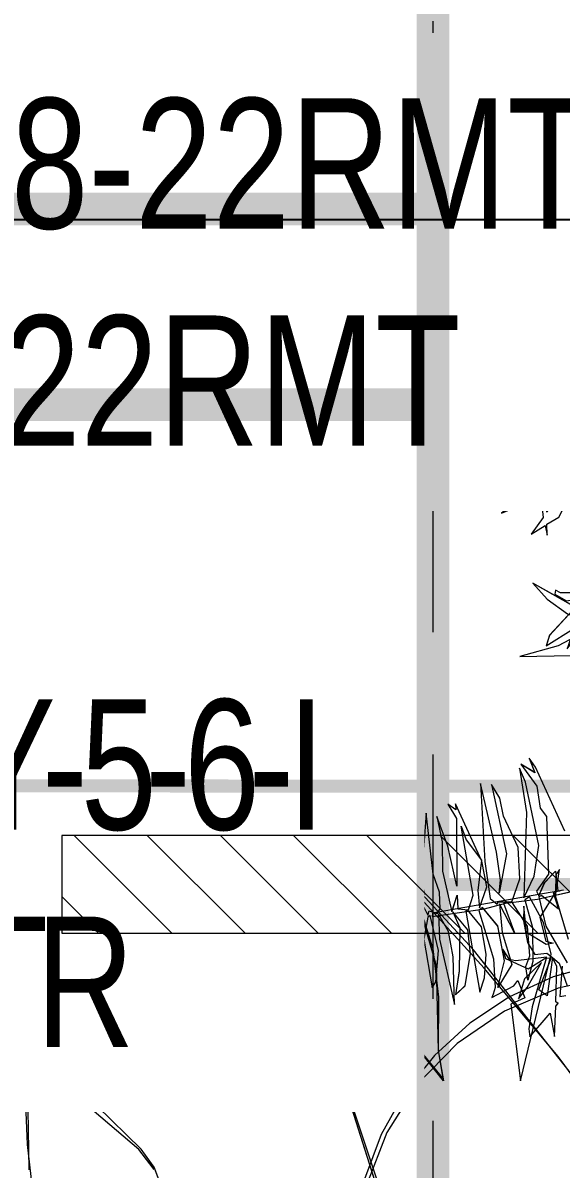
# Model space of a CAD drawing. Header units: millimetres. Extents: x -81374 to 485233, y -39075 to 157313.
# Drawn here: x 41677 to 42502, y 490 to 2249 of the extents above; entities that cross this region are included whole.
import ezdxf
from ezdxf.enums import TextEntityAlignment as Align

# ---------------------------------------------------------------- set-up
doc = ezdxf.new("R2010")
doc.units = ezdxf.units.MM
doc.linetypes.add('CENTER', pattern=[2, 1.25, -0.25, 0.25, -0.25])
doc.linetypes.add('HIDDEN', pattern=[0.375, 0.25, -0.125])
for name, color, linetype, lineweight in [('CB-AC CABLE TRAY', 213, 'Continuous', 15), ('G-IMPT', 8, 'Continuous', 5), ('P-PIPE-IDEN', 7, 'Continuous', 9)]:
    doc.layers.add(name, color=color, linetype=linetype, lineweight=lineweight)
for name, color, linetype in [('CEN', 252, 'CENTER'), ('CET color Black or White', 7, 'Continuous'), ('M-HVAC VRV PIPE', 152, 'Continuous'), ('M-HVAC-TEXT', 7, 'Continuous'), ('PCE-HVACTEXT', 7, 'Continuous')]:
    doc.layers.add(name, color=color, linetype=linetype)
doc.styles.add('Arial_2', font='arial.ttf', dxfattribs={"height": 75})
doc.styles.add('romans', font='stylu.ttf', dxfattribs={"height": 125})
doc.styles.add('rs', font='romans.shx', dxfattribs={"width": 0.75})
doc.styles.get("Standard").update_dxf_attribs({"font": 'arial.ttf'})
doc.dimstyles.new('GLAZ ALU', dxfattribs={"dimscale": 100, "dimtxt": 2, "dimasz": 1.4, "dimexe": 0.8, "dimexo": 0.8, "dimgap": 0.75, "dimtad": 1, "dimdec": 0, "dimzin": 0, "dimdsep": 46, "dimtxsty": 'rs', "dimcen": 0.09, "dimclrd": 8, "dimclre": 8, "dimclrt": 2, "dimadec": 0, "dimazin": 0, "dimtfac": 1, "dimtdec": 0, "dimtmove": 0, "dimatfit": 3, "dimfxl": 1, "dimtolj": 1, "dimtzin": 0, "dimarcsym": 0})

# ---------------------------------------------------------------- blocks, each defined once
blk = doc.blocks.new('ng')
at = {"layer": 'CEN', "color": 9, "linetype": 'HIDDEN', "lineweight": 0, "ltscale": 1500, "true_color": 0xc7c8ca}
for p, q in [((44104.9, 40380), (44104.9, 34965.8)), ((49492.9, 37780.8), (44104.9, 37780.8)), ((49492.9, 37480.8), (44104.9, 37480.8))]:
    blk.add_line(p, q, dxfattribs=at)
blk = doc.blocks.new('floor plan 1')
at = {"layer": 'G-IMPT', "color": 8, "ltscale": 500}
for p, q in [((15990.8, -39669.1), (15915.4, -39443.2)), ((16009.9, -39724.4), (15942.1, -39509.9)), ((16272.4, -39516.2), (16292.4, -39568.9)), ((16487, -39603.5), (16478.1, -39527.7)), ((15935.7, -39621.9), (15966.7, -39540.8)), ((15944.3, -39618.9), (15970, -39550.1)), ((16292.1, -39565.3), (16315.7, -39595.7)), ((16292.4, -39568.9), (16312, -39596.2)), ((16487.3, -39748.6), (16484.6, -39564.5)), ((16312, -39596.2), (16380.1, -39662.8)), ((16315.7, -39595.7), (16384.2, -39654.3)), ((16491.9, -39726.7), (16487, -39603.5)), ((15888.8, -39695.4), (15935.7, -39621.9)), ((15908.2, -39682.7), (15944.3, -39618.9)), ((15609.7, -39652.4), (15672.6, -39738.4)), ((16380.1, -39662.8), (16421.8, -39720.3)), ((16384.2, -39654.3), (16423.3, -39722.1)), ((16024.8, -39793.7), (15990.8, -39669.1)), ((15629.4, -39682.1), (15802.8, -39902.1)), ((15827.8, -39758.3), (15888.8, -39695.4)), ((15862.5, -39740.2), (15908.2, -39682.7)), ((15730.8, -39701.1), (15683.4, -39895.3)), ((15745.2, -39818.9), (15730.8, -39701.1)), ((15730.8, -39701.1), (15730.8, -39701.1)), ((15856.8, -39747.8), (15848.9, -39701.3)), ((15848.9, -39701.3), (15957.4, -39838.6)), ((15856.8, -39747.8), (15849.9, -39705.4)), ((15849.9, -39705.4), (15986.1, -39872.6)), ((16028.6, -39810.6), (16009.9, -39724.4)), ((16421.8, -39720.3), (16487.6, -39749.3)), ((16423.3, -39722.1), (16487.3, -39748.6)), ((16487.6, -39749.3), (16491.9, -39726.7)), ((15672.6, -39738.4), (15786.4, -39873.9)), ((15808.4, -39789.7), (15862.5, -39740.2)), ((15856.5, -39829.4), (15856.8, -39747.8)), ((15859.7, -39878.3), (15856.8, -39747.8)), ((15716.3, -39768.7), (15685.3, -39805.2)), ((15717.8, -39780.8), (15716.3, -39768.7)), ((15754.9, -39808.3), (15827.8, -39758.3)), ((15678.3, -39769.3), (15676.5, -39815.5)), ((15685.3, -39805.2), (15678.3, -39769.3)), ((15712.5, -39814.7), (15717.8, -39780.8)), ((15747.2, -39830.2), (15808.4, -39789.7)), ((16037.5, -39903.6), (16024.8, -39793.7)), ((15676.5, -39815.5), (15672.6, -39820)), ((15672.6, -39820), (15676.3, -39822.6)), ((15673, -39843.4), (15754.9, -39808.3)), ((15691.2, -39888.7), (15712.5, -39814.7)), ((15723.7, -39828.7), (15745.2, -39818.9)), ((15831.8, -39818.2), (15833.8, -39891.6)), ((15854.7, -39918.6), (15831.8, -39818.2)), ((15831.8, -39818.2), (15831.8, -39818.2)), ((16036.5, -39881.5), (16028.6, -39810.6)), ((15670.1, -39830.4), (15661.3, -39832.2)), ((15666.7, -39877.2), (15670.1, -39830.4)), ((15676.3, -39822.6), (15674.8, -39876.7)), ((15680.4, -39860.7), (15747.2, -39830.2)), ((15681.7, -39890.2), (15689.5, -39831.7)), ((15689.5, -39831.7), (15702.4, -39840.6)), ((15733.7, -39827.1), (15720.4, -39844.6)), ((15734.9, -39855.2), (15723.7, -39828.7)), ((15724.6, -39857.6), (15733.7, -39827.1)), ((15774.6, -39828.8), (15741, -39846.8)), ((15769.6, -39844.4), (15772.4, -39834)), ((15772.4, -39834), (15774.6, -39828.8)), ((15793.1, -39837.2), (15785.8, -39859.2)), ((15814.3, -39961.4), (15793.1, -39837.2)), ((15830, -39833.3), (15815.3, -39847.2)), ((15824.7, -39869.7), (15830, -39833.3)), ((15865.2, -39903.8), (15856.5, -39829.4)), ((15957.4, -39838.6), (16037.5, -39903.6)), ((15585.3, -39862.3), (15673, -39843.4)), ((15671.1, -39881.6), (15659.1, -39847.2)), ((15702.4, -39840.6), (15683.7, -39889.5)), ((15720.4, -39844.6), (15698.3, -39882.8)), ((15711.6, -39884.2), (15719.2, -39855.4)), ((15719.2, -39855.4), (15722.6, -39876.6)), ((15741, -39846.8), (15734.9, -39855.2)), ((15743.7, -39879.8), (15765.3, -39844.4)), ((15765.3, -39844.4), (15755.1, -39885.5)), ((15771.9, -39888.2), (15769.6, -39844.4)), ((15815.3, -39847.2), (15807, -39895.9)), ((15815.3, -39847.2), (15815.3, -39847.2)), ((15860.3, -39853.3), (15856.5, -39901.4)), ((15866, -39844.1), (15860.3, -39853.3)), ((15860.3, -39853.3), (15860.3, -39853.3)), ((15878.8, -39918.7), (15866, -39844.1)), ((15900.1, -39950.2), (15977.3, -39853.8)), ((15931.5, -39842.6), (15911.6, -39862.8)), ((15923.6, -39866.4), (15931.5, -39842.6)), ((15977.3, -39853.8), (15966.2, -39862.3)), ((15609.7, -39880.3), (15680.4, -39860.7)), ((15718.9, -39872.9), (15690.1, -39890.9)), ((15698.3, -39882.8), (15724.6, -39857.6)), ((15753.5, -39889), (15718.9, -39872.9)), ((15785.8, -39859.2), (15783.1, -39895.4)), ((15785.8, -39859.2), (15785.8, -39859.2)), ((15786.4, -39873.9), (15893.5, -39992)), ((15823.6, -39935.9), (15824.7, -39869.7)), ((15911.6, -39862.8), (15887.2, -39908.9)), ((15907.7, -39893.5), (15923.6, -39866.4)), ((15966.2, -39862.3), (15916, -39880.6)), ((15986.1, -39872.6), (16011.2, -39896.3)), ((15691.7, -39938.6), (15659.2, -39882.3)), ((15681.7, -39890.2), (15671.1, -39881.6)), ((15674.8, -39876.7), (15681.7, -39890.2)), ((15690.4, -39897.2), (15681.7, -39890.2)), ((15683.7, -39889.5), (15691.2, -39888.7)), ((15690.1, -39890.9), (15738, -39885.4)), ((15690.1, -39890.9), (15690.1, -39890.9)), ((15698.3, -39882.8), (15698.3, -39882.8)), ((15712, -39936.5), (15711.6, -39884.2)), ((15722.6, -39876.6), (15716.1, -39893.1)), ((15738, -39885.4), (15747.3, -39887.6)), ((15758.5, -39928.8), (15743.7, -39879.8)), ((15747.3, -39887.6), (15757.5, -39903.3)), ((15757.5, -39903.3), (15753.5, -39889)), ((15755.1, -39885.5), (15765.2, -39938.7)), ((15794.6, -39962.8), (15771.9, -39888.2)), ((15833.8, -39891.6), (15841.1, -39930.2)), ((15891.1, -39985.8), (15859.7, -39878.3)), ((15916, -39880.6), (15917.3, -39909.5)), ((16041, -39888.4), (16036.5, -39881.5)), ((16038.3, -39907.4), (16041, -39888.4)), ((15683.4, -39895.3), (15695.1, -39944.3)), ((15708.4, -39895.2), (15690.4, -39897.2)), ((15719.6, -39913.6), (15708.4, -39895.2)), ((15716.1, -39893.1), (15720.1, -39938.4)), ((15783.1, -39895.4), (15790.2, -39937.4)), ((15802.8, -39902.1), (15901.1, -40009.1)), ((15807, -39895.9), (15811.3, -39932.9)), ((15856.5, -39901.4), (15869, -39954.8)), ((15891.8, -39989.4), (15865.2, -39903.8)), ((15887.2, -39908.9), (15887.9, -39951.2)), ((15887.2, -39908.9), (15887.2, -39908.9)), ((15891.5, -39951.2), (15907.7, -39893.5)), ((15917.3, -39909.5), (15895.3, -39951.6)), ((16011.2, -39896.3), (16034, -39909.1)), ((16034, -39909.1), (16038.3, -39907.4)), ((15656.9, -39918.1), (15676.9, -39985.1)), ((15680.4, -39912.6), (15691.1, -39910.2)), ((15691.5, -39915.5), (15680.4, -39912.6)), ((15691.1, -39910.2), (15721.2, -39928.9)), ((15700.9, -39951.9), (15691.5, -39915.5)), ((15726.1, -39946.7), (15719.6, -39913.6)), ((15856.3, -39957.3), (15854.7, -39918.6)), ((15872.5, -39952.5), (15878.8, -39918.7)), ((15702.6, -39983.5), (15691.7, -39938.6)), ((15695.1, -39944.3), (15717, -39983.4)), ((15724.1, -39978.8), (15712, -39936.5)), ((15720.1, -39938.4), (15743.7, -39975.9)), ((15721.2, -39928.9), (15725.3, -39969.1)), ((15756.4, -39973.7), (15739.6, -39928.3)), ((15739.6, -39928.3), (15762.6, -39972.7)), ((15762.6, -39972.7), (15758.5, -39928.8)), ((15765.2, -39938.7), (15788.6, -39967.3)), ((15790.2, -39937.4), (15811.6, -39963.4)), ((15811.3, -39932.9), (15834.1, -39960.3)), ((15834.1, -39960.3), (15823.6, -39935.9)), ((15841.1, -39930.2), (15856.3, -39957.3)), ((15914.2, -39939.7), (15910, -39950.8)), ((15946, -39932.7), (15914.2, -39939.7)), ((15921.4, -39951.5), (15963.5, -39941.8)), ((15961.9, -39933.4), (15946, -39932.7)), ((15980.8, -39942.1), (15961.9, -39933.4)), ((15963.5, -39941.8), (15980.8, -39942.1)), ((15664.6, -39993.6), (15865.6, -39958.7)), ((15677.1, -39990.7), (15700.9, -39951.9)), ((15725.3, -39969.1), (15726.1, -39946.7)), ((15865.9, -39953.5), (15785.7, -39965.1)), ((15811.6, -39963.4), (15814.3, -39961.4)), ((15836.1, -39960.4), (15827.7, -39985.8)), ((15850.1, -40022.7), (15836.1, -39960.4)), ((15858.4, -39957.8), (15853.7, -39965.1)), ((15870.6, -39961.9), (15858.4, -39957.8)), ((15865.6, -39958.7), (15865.9, -39953.5)), ((15869, -39954.8), (15872.5, -39952.5)), ((15872.6, -39955.6), (15870.6, -39961.9)), ((15897, -40004.7), (15872.6, -39955.6)), ((15887.9, -39951.2), (15891.5, -39951.2)), ((15891.4, -39953.3), (15888.5, -39958.5)), ((15888.5, -39958.5), (15926.3, -40019)), ((15888.5, -39958.5), (15888.5, -39958.5)), ((15897.6, -39954.1), (15891.4, -39953.3)), ((15895.3, -39951.6), (15898.7, -39951.3)), ((15898.7, -39951.3), (15897.6, -39954.1)), ((15910, -39950.8), (15900.1, -39950.2)), ((15930.6, -39995.5), (15912.1, -39961.3)), ((15912.1, -39961.3), (15952.9, -39982.9)), ((15929.1, -39952), (15921.4, -39951.5)), ((15960.9, -39976), (15929.1, -39952)), ((15704.5, -39979.8), (15451.9, -40036.9)), ((15680.5, -39990.2), (15672.2, -39964.4)), ((15672.2, -39964.4), (15698.6, -39985.6)), ((15753.8, -39973.7), (15704.5, -39979.8)), ((15717, -39983.4), (15724.1, -39978.8)), ((15743.7, -39975.9), (15731.5, -40011.4)), ((15744.9, -39975.9), (15756.4, -39973.7)), ((15765, -39976), (15744.9, -39975.9)), ((15785.7, -39965.1), (15753.8, -39973.7)), ((15766.2, -39972.5), (15765, -39976)), ((15776.9, -39980.9), (15766.2, -39972.5)), ((15793.7, -39966.8), (15782.1, -39998.8)), ((15788.6, -39967.3), (15794.6, -39962.8)), ((15796, -39993.3), (15793.7, -39966.8)), ((15810.1, -39963.5), (15803.2, -39986.1)), ((15826.6, -39964.9), (15810.1, -39963.5)), ((15827.7, -39985.8), (15826.6, -39964.9)), ((15853.7, -39965.1), (15854.9, -39990.6)), ((15853.7, -39965.1), (15853.7, -39965.1)), ((15985, -40013), (15960.9, -39976)), ((15670, -39992.7), (15680.5, -39990.2)), ((15673.3, -39992.7), (15670, -39992.7)), ((15676.9, -39985.1), (15670.6, -40025.3)), ((15676.7, -40022.8), (15673.3, -39992.7)), ((15676.3, -40017.3), (15677.1, -39990.7)), ((15687.6, -40018.3), (15706.2, -39992.1)), ((15702.6, -39985.3), (15693.6, -40005.3)), ((15698.6, -39985.6), (15702.6, -39983.5)), ((15706.2, -39992.1), (15702.6, -39985.3)), ((15725.3, -39981.8), (15709.5, -40015)), ((15721.2, -40112.8), (15725.3, -39981.8)), ((15751.8, -40049.7), (15763.3, -39989.4)), ((15763.3, -39989.4), (15761.5, -40009)), ((15785.2, -40037.9), (15776.9, -39980.9)), ((15790.6, -40039.8), (15796, -39993.3)), ((15803.2, -39986.1), (15821.7, -40091.8)), ((15854.9, -39990.6), (15864.5, -40018.3)), ((15882.6, -40013.7), (15878, -39987.1)), ((15878, -39987.1), (15888.4, -40022.3)), ((15902.4, -40002.7), (15891.1, -39985.8)), ((15905.2, -40006.2), (15891.8, -39989.4)), ((15893.5, -39992), (15900.9, -40005)), ((15936.2, -40018.1), (15930.6, -39995.5)), ((15952.9, -39982.9), (15974.5, -40007.1)), ((15693.6, -40005.3), (15676.7, -40022.8)), ((15709.5, -40015), (15702.3, -40062.1)), ((15709.5, -40015), (15709.5, -40015)), ((15731.5, -40011.4), (15734.3, -40059.3)), ((15761.5, -40009), (15767.3, -40052.3)), ((15782.1, -39998.8), (15789.7, -40038.5)), ((15782.1, -39998.8), (15782.1, -39998.8)), ((15828.8, -40103.6), (15828.4, -39999.7)), ((15828.4, -39999.7), (15841.8, -40061.2)), ((15875.3, -40112), (15882.6, -40013.7)), ((15888.7, -40062.1), (15897, -40004.7)), ((15900.9, -40005), (15902.4, -40002.7)), ((15901.1, -40009.1), (15905.2, -40006.2)), ((15974.5, -40007.1), (15989.6, -40038.3)), ((15989.6, -40038.3), (15985, -40013)), ((15670.6, -40025.3), (15676.3, -40017.3)), ((15690.5, -40106.7), (15687.6, -40018.3)), ((15850.8, -40068.1), (15850.1, -40022.7)), ((15864.5, -40018.3), (15875.3, -40112)), ((15888.4, -40022.3), (15885.9, -40068.7)), ((15926.3, -40019), (15940.6, -40081.5)), ((15940.6, -40081.5), (15936.2, -40018.1)), ((15775, -40156), (15751.8, -40049.7)), ((15791.9, -40157.4), (15785.2, -40037.9)), ((15789.7, -40038.5), (15830.5, -40126.5)), ((15814.1, -40071.2), (15790.6, -40039.8)), ((15702.3, -40062.1), (15722.9, -40159.5)), ((15734.3, -40059.3), (15756.5, -40107.2)), ((15767.3, -40052.3), (15791.9, -40157.4)), ((15841.8, -40061.2), (15858.8, -40106.9)), ((15885.9, -40068.7), (15888.7, -40062.1)), ((15662.6, -40084.1), (15707.6, -40182.4)), ((15821.7, -40091.8), (15814.1, -40071.2)), ((15858.8, -40106.9), (15850.8, -40068.1)), ((15700.5, -40119.4), (15690.5, -40106.7)), ((15705.3, -40153.5), (15700.5, -40119.4)), ((15732, -40181.1), (15721.2, -40112.8)), ((15756.5, -40107.2), (15762.1, -40134.8)), ((15841.9, -40125.5), (15828.8, -40103.6)), ((15830.5, -40126.5), (15829.8, -40116.8)), ((15829.8, -40116.8), (15841.9, -40125.5)), ((15762.1, -40134.8), (15775, -40156)), ((15730, -40187.3), (15705.3, -40153.5)), ((15722.9, -40159.5), (15732, -40181.1)), ((15707.6, -40182.4), (15717.5, -40196.1)), ((15717.5, -40196.1), (15708.4, -40174)), ((15708.4, -40174), (15730, -40187.3)), ((15731.6, -40352.2), (15652.8, -40353.8)), ((15672.8, -40368.5), (15731.6, -40352.2)), ((15637.2, -40387.7), (15672.8, -40368.5)), ((15691.3, -40368.7), (15648.8, -40395.2)), ((15685.9, -40384.8), (15691.3, -40368.7)), ((15650.6, -40423), (15685.9, -40384.8)), ((15616, -40410.9), (15711.9, -40464.7)), ((15689.9, -40440.3), (15658.5, -40417.6)), ((15638.3, -40449.9), (15669.4, -40449.8)), ((15677.8, -40448), (15660, -40437.8)), ((15669.4, -40449.8), (15676.8, -40454.2)), ((15676.8, -40454.2), (15677.8, -40448)), ((15711.9, -40464.7), (15689.9, -40440.3)), ((15693, -40553.3), (15689.6, -40538.3)), ((15689.6, -40538.3), (15690, -40555.2)), ((15714.4, -40540.1), (15693, -40553.3)), ((15695.9, -40565.6), (15714.4, -40540.1)), ((15690, -40555.2), (15672, -40566.3)), ((15672, -40566.3), (15638, -40630.5)), ((15656.9, -40631.6), (15690.4, -40573.9)), ((15690.4, -40573.9), (15691, -40627.5)), ((15701.4, -40614.9), (15695.9, -40565.6)), ((15759.7, -40572.4), (15730.3, -40584.5)), ((15736.8, -40589.5), (15759.7, -40572.4)), ((15730.3, -40584.5), (15701.4, -40614.9)), ((15706.3, -40654.4), (15736.8, -40589.5)), ((15750.1, -40590), (15722.8, -40632.9)), ((15740.6, -40635.4), (15750.1, -40590)), ((15691, -40627.5), (15671.3, -40657.5)), ((15770.5, -40618.7), (15740.6, -40635.4)), ((15760.9, -40757.4), (15770.5, -40618.7)), ((15720.7, -40646.4), (15706.3, -40654.4)), ((15722.8, -40632.9), (15720.7, -40646.4)), ((15801.7, -40645), (15772.9, -40706.8)), ((15793.8, -40685.1), (15801.7, -40645)), ((15671.3, -40657.5), (15650.2, -40710.3)), ((15717.8, -40665.3), (15700, -40778.7)), ((15707.3, -40697.7), (15704.4, -40656.9)), ((15704.4, -40656.9), (15717.8, -40665.3)), ((15810.6, -40651.4), (15810.2, -40695.6)), ((15815.3, -40692.2), (15810.6, -40651.4)), ((15737.2, -40677.4), (15729.1, -40788.6)), ((15752.6, -40687.1), (15737.2, -40677.4)), ((15737.2, -40677.4), (15737.2, -40677.4)), ((15666.8, -40751.8), (15690.1, -40694.8)), ((15690.1, -40694.8), (15693, -40723)), ((15694.9, -40769.5), (15707.3, -40697.7)), ((15728.9, -40794.8), (15752.6, -40687.1)), ((15788.3, -40752.1), (15793.8, -40685.1)), ((15810.2, -40695.6), (15789.9, -40838.1)), ((15808.8, -40740.8), (15815.3, -40692.2)), ((15836.6, -40689.8), (15814.3, -40730.3)), ((15837.5, -40748.4), (15836.6, -40689.8)), ((15772.9, -40706.8), (15755.2, -40794.1)), ((15693, -40723), (15682.8, -40771)), ((15814.3, -40730.3), (15818.1, -40784.9)), ((15814.3, -40730.3), (15814.3, -40730.3)), ((15873.9, -40808.4), (15906.6, -40729.2)), ((15906.6, -40729.2), (15884.7, -40770.6)), ((15713.6, -40790.6), (15647, -40736.6)), ((15779.4, -40802.4), (15788.3, -40752.1)), ((15806.1, -40814.3), (15808.8, -40740.8)), ((15830.4, -40823.5), (15837.5, -40748.4)), ((15950.7, -40753.5), (15930.6, -40786.6)), ((15940.3, -40780), (15950.7, -40753.5)), ((15682.8, -40771), (15654.5, -40834.4)), ((15662.1, -40757.5), (15752.1, -40822.6)), ((15687.4, -40771.9), (15694.9, -40769.5)), ((15754.9, -40791.6), (15760.9, -40757.4)), ((15884.7, -40770.6), (15855.5, -40808.3)), ((15693.1, -40821.7), (15687.4, -40771.9)), ((15700, -40778.7), (15708.4, -40803.3)), ((15729.1, -40788.6), (15721.3, -40798.6)), ((15818.1, -40784.9), (15803.8, -40826.2)), ((15930.6, -40786.6), (15865, -40831.1)), ((15921.8, -40803.8), (15940.3, -40780)), ((15708.4, -40803.3), (15697.9, -40815.2)), ((15755.5, -40818.8), (15713.6, -40790.6)), ((15721.3, -40798.6), (15732.5, -40804.6)), ((15732.5, -40804.6), (15728.9, -40794.8)), ((15742.8, -40815.5), (15754.9, -40791.6)), ((15755.2, -40794.1), (15762.3, -40828.9)), ((15765.6, -40825.4), (15779.4, -40802.4)), ((15873.8, -40838.8), (15921.8, -40803.8)), ((15678.8, -40859.5), (15693.1, -40821.7)), ((15697.9, -40815.2), (15683.3, -40855.7)), ((15735.1, -40885.9), (15742.8, -40815.5)), ((15752.1, -40822.6), (15798.2, -40845.8)), ((15802.5, -40842.1), (15755.5, -40818.8)), ((15789.3, -40838.1), (15806.1, -40814.3)), ((15803.8, -40826.2), (15830.4, -40823.5)), ((15855.5, -40808.3), (15831.9, -40828.8)), ((15851.6, -40836.5), (15873.9, -40808.4)), ((15704.8, -40870.3), (15721.5, -40834.1)), ((15721.5, -40834.1), (15713.9, -40876.1)), ((15762.3, -40828.9), (15745.6, -40853.3)), ((15756, -40902.9), (15765.6, -40825.4)), ((15789.9, -40838.1), (15769.9, -40908.6)), ((15799.7, -40869.8), (15789.3, -40838.1)), ((15803.8, -40826.2), (15803.8, -40826.2)), ((15831.9, -40828.8), (15825, -40848.4)), ((15865, -40831.1), (15839, -40855.6)), ((15839.5, -40844.3), (15851.6, -40836.5)), ((15840.8, -40855), (15873.8, -40838.8)), ((15877.8, -40864.1), (15919, -40841.3)), ((15919, -40841.3), (15892.3, -40844.3)), ((15683.3, -40855.7), (15684.3, -40867.3)), ((15745.6, -40853.3), (15735.1, -40885.9)), ((15798.2, -40845.8), (15837.3, -40858.1)), ((15806.8, -40845.9), (15799.7, -40869.8)), ((15842, -40855.5), (15802.5, -40842.1)), ((15819.5, -40879.5), (15806.8, -40845.9)), ((15829.9, -40850.6), (15824.8, -40853.9)), ((15824.8, -40853.9), (15833.6, -40922)), ((15825, -40848.4), (15829.9, -40850.6)), ((15825, -40848.4), (15825, -40848.4)), ((15837.3, -40858.1), (15842, -40855.5)), ((15839, -40855.6), (15839.5, -40844.3)), ((15850.3, -40858.9), (15840.8, -40855)), ((15870.7, -40855.2), (15850.3, -40858.9)), ((15892.3, -40844.3), (15870.7, -40855.2)), ((15660, -40867.8), (15678.8, -40859.5)), ((15684.3, -40867.3), (15670.5, -40891.6)), ((15677.9, -40891.4), (15704.8, -40870.3)), ((15713.9, -40876.1), (15678, -40916.9)), ((15836.8, -40912.5), (15838.7, -40864.2)), ((15838.7, -40864.2), (15850.9, -40881.7)), ((15860.4, -40863.1), (15854.2, -40860.5)), ((15854.2, -40860.5), (15877.8, -40864.1)), ((15871.9, -40892.1), (15860.4, -40863.1)), ((15670.5, -40891.6), (15677.9, -40891.4)), ((15810.1, -40912.9), (15819.5, -40879.5)), ((15850.9, -40881.7), (15878.1, -40907.6)), ((15888.7, -40919.7), (15871.9, -40892.1)), ((15699.3, -40913.7), (15710, -40906.9)), ((15710, -40906.9), (15728.8, -40911.1)), ((15728.8, -40911.1), (15756, -40902.9)), ((15769.9, -40908.6), (15759.1, -40915.5)), ((15878.1, -40907.6), (15877.5, -40914.7)), ((15678, -40916.9), (15699.3, -40913.7)), ((15724.9, -40929.5), (15703, -40968.2)), ((15746.2, -40923.8), (15724.9, -40929.5)), ((15759.1, -40915.5), (15746.2, -40923.8)), ((15753.9, -40941.1), (15779.4, -40917.4)), ((15759.1, -40915.5), (15759.1, -40915.5)), ((15779.4, -40917.4), (15810.1, -40912.9)), ((15833.6, -40922), (15811, -40953)), ((15829.7, -40952.5), (15836.8, -40912.5)), ((15877.5, -40914.7), (15885.1, -40928.6)), ((15885.1, -40928.6), (15888.7, -40919.7)), ((15703, -40968.2), (15753.9, -40941.1)), ((15811, -40953), (15829.7, -40952.5)), ((15703, -40968.2), (15703, -40968.2))]:
    blk.add_line(p, q, dxfattribs=at)
at = {"layer": 'CEN', "linetype": 'Continuous'}
blk.add_blockref('ng', (-28240.4, -78519.6), dxfattribs=at)
at = {"layer": 'G-IMPT', "color": 8, "ltscale": 500}
for rotation, p in [(359.9992, (39680.6, -4989.6, 0)), (359.9992, (35886.7, -10139.3, 0)), (270.0008, (28873.3, -20643.5, 0)), (359.9992, (11975.3, -26935.4, 0)), (359.9992, (15267.6, -26935.4, 0)), (359.9992, (26686.3, -26987.7, 0)), (270.0008, (15861.1, -28615, 0)), (89.9992, (23697.8, -33300.6, 0)), (89.9992, (23597.9, -35337.7, 0)), (89.9992, (23597.9, -37388.3, 0)), (359.9992, (13750.4, -37781.5, 0)), (89.9992, (23697.8, -40746.8, 0)), (89.9992, (23597.8, -44302.5, 0)), (89.9992, (23597.8, -46399.1, 0)), (89.9992, (23697.8, -48339.8, 0)), (89.9992, (23697.8, -54280, 0)), (359.9992, (27418.1, -55702.4, 0)), (89.9992, (9671.9, -65856.5, 0)), (359.9992, (4684.1, -67403.4, 0)), (359.9992, (8737.2, -67403.4, 0))]:
    blk.add_attdef('PARTITIONTYPE', text='', height=200, rotation=rotation, dxfattribs=at).set_placement(p, align=Align.MIDDLE_CENTER)
blk = doc.blocks.new('*U119')
at = {"layer": 'CB-AC CABLE TRAY', "true_color": 0xa953a0}
h = blk.add_hatch(dxfattribs=at)
h.set_pattern_fill('ANSI31', color=215, scale=25)
h.set_pattern_definition([(45, (-903923.84, 1102908.81), (-56.1266008, 56.1266008), [])])
h.paths.add_polyline_path([(-88704.9, -150.4), (-88704.9, 149.6), (-87859.5, 149.6), (-87859.5, -150.4)])
at = {"layer": 'CB-AC CABLE TRAY', "color": 215, "true_color": 0xa953a0}
blk.add_lwpolyline([(-88704.9, -150.4), (-88704.9, 149.6), (-87859.5, 149.6), (-87859.5, -150.4)], close=True, dxfattribs=at)
blk = doc.blocks.new('*U163')
at = {"layer": 'CB-AC CABLE TRAY', "true_color": 0xa953a0}
h = blk.add_hatch(dxfattribs=at)
h.set_pattern_fill('ANSI31', color=215, scale=25)
h.set_pattern_definition([(45, (-901196.195, 1102758.81), (-56.1266008, 56.1266008), [])])
h.paths.add_polyline_path([(-88704.9, -150.4), (-88704.9, -0.4), (-85131.9, -0.4), (-85131.9, -150.4)])
at = {"layer": 'CB-AC CABLE TRAY', "color": 215, "true_color": 0xa953a0}
blk.add_lwpolyline([(-88704.9, -150.4), (-88704.9, -0.4), (-85131.9, -0.4), (-85131.9, -150.4)], close=True, dxfattribs=at)

msp = doc.modelspace()

# ---------------------------------------------------------------- linework, layer by layer
at = {"layer": 'CET color Black or White', "color": 8, "linetype": 'Continuous', "lineweight": 18}
for points in [[(42467.8, 1892.9), (42416.9, 1865.8), (42391.4, 1842.1), (42360.7, 1837.5), (42351.3, 1804.1), (42364, 1770.6), (42371.1, 1794.4), (42381.5, 1762.7), (42364.7, 1738.9), (42362, 1665.4), (42355.5, 1616.8), (42360.2, 1576), (42360.6, 1620.2), (42380.9, 1762.7), (42400.9, 1833.2), (42411.7, 1840.2), (42411.7, 1840.2), (42424.6, 1848.5), (42445.9, 1854.2), (42467.8, 1892.9)], [(42345.8, 1773), (42340.9, 1775.2), (42346, 1778.5), (42337.2, 1846.6), (42359.8, 1877.6), (42341.1, 1877.2), (42334.1, 1837.1), (42332.1, 1788.8), (42319.9, 1806.3), (42292.7, 1832.2), (42293.3, 1839.4), (42285.7, 1853.2), (42282.1, 1844.3), (42298.9, 1816.7), (42310.4, 1787.7), (42316.6, 1785.1), (42293, 1788.7), (42251.8, 1766), (42278.5, 1769), (42300.1, 1779.8), (42320.5, 1783.5), (42330, 1779.6), (42297, 1763.4), (42249, 1728.4), (42230.5, 1704.6), (42220.1, 1678.1), (42240.2, 1711.2), (42305.8, 1755.7), (42331.8, 1780.2), (42331.3, 1768.9), (42319.2, 1761.1), (42296.9, 1733), (42264.2, 1653.8), (42286.1, 1695.3), (42315.3, 1732.9), (42338.9, 1753.4), (42345.8, 1773)], [(42356.5, 1654.9), (42352.7, 1709.5), (42367, 1750.8), (42367, 1750.8), (42340.4, 1748.1), (42333.3, 1673.1), (42334.2, 1614.4), (42356.5, 1654.9)], [(42433.6, 1602), (42441.7, 1713.3), (42449.6, 1723.3), (42438.3, 1729.2), (42441.9, 1719.4), (42418.2, 1611.7), (42433.6, 1602)], [(42560.5, 1324.6), (42554.8, 1335.5), (42458.9, 1389.4), (42480.9, 1364.9), (42512.3, 1342.2), (42560.5, 1324.6)], [(42551.4, 1369.7), (42532.5, 1374.6), (42501.4, 1374.4), (42494, 1378.8), (42493, 1372.6), (42510.8, 1362.4), (42551.4, 1369.7)], [(42562, 1366.9), (42556.8, 1368.8), (42554.3, 1365.4), (42549, 1369.1), (42520.2, 1347.7), (42484.9, 1309.5), (42479.5, 1293.3), (42522, 1319.9), (42511.9, 1288.9), (42550.6, 1341.2), (42562, 1366.9)], [(42569.7, 1324.9), (42533.6, 1312.3), (42498, 1293.1), (42439.2, 1276.8), (42518, 1278.4), (42543.2, 1297.3), (42569.7, 1324.9)], [(42461.4, 939.6), (42468.5, 986.7), (42447.9, 1084.1), (42438.8, 1105.7), (42449.6, 1037.4), (42445.5, 906.4), (42461.4, 939.6)], [(42440, 625.7), (42487.4, 819.9), (42475.7, 868.9), (42453.8, 908), (42446.7, 903.4), (42458.8, 861.1), (42459.2, 808.9), (42451.6, 780), (42448.2, 801.2), (42454.7, 817.7), (42450.7, 863), (42427.1, 900.5), (42439.3, 936), (42436.5, 983.9), (42414.4, 1031.9), (42408.7, 1059.5), (42395.8, 1080.6), (42419, 974.3), (42407.5, 914), (42409.3, 933.7), (42403.5, 976.9), (42378.9, 1082), (42385.6, 962.6), (42393.9, 905.5), (42404.6, 897.1), (42405.8, 900.6), (42425.9, 900.5), (42414.4, 898.3), (42431.2, 853), (42408.2, 897.4), (42412.3, 853.4), (42427.1, 804.4), (42405.5, 769), (42415.7, 810.1), (42405.6, 863.4), (42382.2, 891.9), (42376.2, 887.4), (42398.9, 812.8), (42401.2, 769.1), (42398.4, 758.6), (42396.2, 753.5), (42429.8, 771.4), (42435.9, 779.8), (42447.1, 753.3), (42425.6, 743.5), (42440, 625.7)], [(42388.7, 923.5), (42381.1, 963.1), (42340.3, 1051.1), (42341, 1041.4), (42328.9, 1050.1), (42342, 1028.2), (42342.4, 924.4), (42329, 985.8), (42312, 1031.5), (42320, 992.7), (42320.7, 947.3), (42334.7, 885), (42343.1, 910.5), (42344.2, 889.5), (42360.7, 888.2), (42367.6, 910.7), (42349.1, 1016.4), (42356.7, 995.8), (42380.2, 964.5), (42374.8, 917.9), (42377.1, 891.4), (42388.7, 923.5)], [(42317.1, 889.7), (42315.9, 915.2), (42306.3, 942.9), (42295.5, 1036.6), (42288.2, 938.3), (42292.8, 911.7), (42282.4, 946.9), (42284.9, 993.3), (42282.1, 986.7), (42273.8, 929.3), (42298.2, 880.2), (42300.2, 886.5), (42312.4, 882.5), (42317.1, 889.7)], [(42282.3, 883.1), (42244.5, 943.6), (42230.2, 1006.2), (42234.7, 942.7), (42240.2, 920.1), (42258.7, 885.9), (42217.9, 907.5), (42196.3, 931.7), (42181.2, 962.9), (42185.8, 937.6), (42209.9, 900.6), (42241.8, 876.6), (42249.4, 876.1), (42207.3, 866.4), (42190, 866.7), (42208.9, 858.1), (42224.8, 857.3), (42256.6, 864.3), (42260.8, 875.5), (42270.7, 874.9), (42193.5, 778.4), (42204.6, 786.9), (42254.8, 805.2), (42253.6, 834.1), (42275.5, 876.2), (42272.1, 875.9), (42273.2, 878.7), (42279.4, 877.9), (42282.3, 883.1)], [(42339, 742.9), (42337, 816.2), (42329.7, 854.8), (42314.5, 881.9), (42316.1, 843.2), (42339, 742.9)], [(42355.5, 771.9), (42363.8, 820.6), (42359.5, 857.5), (42336.7, 884.9), (42347.2, 860.5), (42346.1, 794.4), (42340.8, 757.9), (42355.5, 771.9)], [(42385, 783.8), (42387.7, 820), (42380.6, 862), (42359.2, 888.1), (42356.5, 886.1), (42377.8, 761.8), (42385, 783.8)], [(42283.6, 833.5), (42282.9, 875.8), (42279.3, 875.9), (42263.1, 818.1), (42247.2, 791), (42239.3, 767.3), (42259.2, 787.4), (42283.6, 833.5)], [(42310.5, 777.9), (42314.3, 826), (42301.8, 879.4), (42298.3, 877.1), (42292, 843.3), (42304.8, 768.7), (42310.5, 777.9)], [(42480.7, 815.5), (42432.8, 810), (42423.5, 812.2), (42413.3, 827.9), (42417.3, 813.6), (42451.9, 797.6), (42480.7, 815.5)], [(42472.5, 807.4), (42446.2, 782.2), (42437.1, 751.7), (42450.4, 769.2), (42472.5, 807.4)]]:
    msp.add_lwpolyline(points, close=True, dxfattribs=at)
for points in [[(42510.8, 1792.4), (42492, 1784.2), (42477.7, 1746.3), (42483.4, 1696.5), (42475.9, 1694.1), (42463.5, 1622.3), (42466.4, 1581.6), (42453, 1589.9), (42470.8, 1703.4), (42462.4, 1728), (42472.9, 1739.8), (42487.5, 1780.4), (42486.5, 1791.9), (42500.3, 1816.2), (42492.9, 1816.1), (42466, 1794.9), (42449.3, 1758.7), (42456.9, 1800.7), (42492.8, 1841.5), (42471.5, 1838.3), (42460.8, 1831.5), (42442, 1835.7), (42414.8, 1827.6), (42405.2, 1750), (42391.4, 1727), (42382.6, 1676.7), (42377.1, 1609.7), (42369.1, 1569.6), (42397.9, 1631.5), (42415.6, 1718.7), (42408.5, 1753.5), (42425.2, 1777.9), (42435.7, 1810.5), (42428, 1740.1), (42415.9, 1716.2), (42409.9, 1682), (42400.3, 1543.4), (42430.2, 1560), (42420.7, 1514.7), (42448, 1557.5), (42450.1, 1571.1), (42464.5, 1579.1), (42434, 1514.1), (42411.1, 1497), (42440.5, 1509.1), (42469.4, 1539.6), (42474.9, 1490.3), (42456.4, 1464.7), (42477.8, 1477.9), (42481.2, 1463), (42480.8, 1479.8), (42498.8, 1490.9), (42532.8, 1555.1)], [(42508.7, 1682.1), (42418.7, 1747.3), (42372.6, 1770.4), (42333.5, 1782.8), (42328.8, 1780.1), (42368.3, 1766.7), (42415.3, 1743.4), (42457.2, 1715.2), (42523.8, 1661.2)], [(42504, 1676.4), (42480.7, 1619.4), (42477.8, 1647.6), (42488, 1695.6), (42516.3, 1759)], [(42513.9, 1556.2), (42480.4, 1498.6), (42479.8, 1552.1), (42499.5, 1582.1), (42520.6, 1634.9)], [(42508.2, 1008.7), (42463.2, 1107), (42453.3, 1120.8), (42462.4, 1098.7), (42440.8, 1111.9), (42465.5, 1078.1), (42470.3, 1044.1), (42480.3, 1031.3), (42483.2, 943), (42464.6, 916.7), (42468.2, 909.9), (42477.3, 929.9), (42494.1, 947.4), (42497.5, 917.4), (42500.8, 917.4), (42490.3, 914.8), (42498.6, 889), (42472.2, 910.3), (42468.2, 908.1), (42479.1, 863.2), (42511.6, 806.9)], [(42506.2, 918.3), (42305.2, 883.3), (42304.9, 878.1), (42385.1, 889.8), (42417, 898.3), (42466.3, 904.5), (42719, 961.6)], [(42513.9, 842.7), (42493.9, 909.7), (42500.2, 949.9), (42494.5, 941.9), (42493.7, 915.3), (42469.9, 876.5), (42479.3, 840.2), (42490.4, 837.2), (42479.7, 834.8), (42449.6, 853.5), (42445.5, 893.7), (42444.8, 871.3), (42451.2, 838.2), (42462.4, 819.8), (42480.4, 821.9), (42489.1, 814.8), (42481.3, 756.3), (42468.4, 765.2), (42487.1, 814.1), (42479.6, 813.3), (42458.3, 739.3), (42453, 705.4), (42454.5, 693.4), (42485.5, 729.8), (42492.6, 694), (42494.3, 740.1), (42498.2, 744.7), (42494.5, 747.2), (42496, 801.3), (42489.2, 814.8), (42499.7, 806.2), (42511.7, 771.8)], [(42541.4, 606.7), (42368, 826.8), (42269.7, 933.8), (42265.6, 930.8), (42279, 914.1), (42305.6, 828.5), (42314.3, 754.1), (42314, 672.4), (42320.9, 630), (42184.7, 797.2), (42159.6, 820.9), (42136.8, 833.7), (42132.5, 832.1), (42129.8, 813.1), (42134.3, 806.1), (42142.3, 735.3), (42160.9, 649), (42228.7, 434.5)], [(42561.1, 577), (42498.2, 663.1), (42384.4, 798.5), (42277.3, 916.6), (42269.9, 929.6), (42268.4, 927.3), (42279.7, 910.4), (42311.1, 802.9), (42314, 672.4), (42321.9, 626), (42213.4, 763.2), (42133.3, 828.2), (42146, 718.4), (42180, 593.7), (42255.4, 367.9)], [(43109.4, 435), (43089.8, 505.7), (43059.4, 572.5), (43018.9, 633.7), (42969.3, 687.8), (42911.9, 733.5), (42848, 769.6), (42779.3, 795.4), (42707.3, 810), (42634, 813.2), (42561.1, 804.9), (42490.4, 785.3), (42423.6, 754.9), (42362.4, 714.4), (42308.3, 664.8), (42262.6, 607.4), (42226.5, 543.5), (42200.8, 474.8)], [(42504.1, 801.9), (42500.7, 755), (42509.5, 756.8)], [(43085, 484.2), (43046.9, 563.9), (42993.5, 635.2), (42927, 695.4), (42849.8, 742.2), (42765, 773.7), (42675.7, 788.8), (42585.5, 786.9), (42497.8, 768), (42415.9, 732.9), (42343, 683), (42282, 620), (42235.1, 546.6), (42204.1, 465.4)], [(41898.4, 440.8), (41878.4, 493.5), (41858.8, 520.9), (41790.7, 587.4), (41749, 644.9), (41683.2, 673.9), (41678.9, 651.3), (41683.8, 528.1), (41692.7, 452.4)], [(41878.7, 490), (41855.1, 520.3), (41786.6, 578.9), (41747.6, 646.7), (41683.5, 673.3), (41686.2, 489.1)]]:
    msp.add_lwpolyline(points, dxfattribs=at)
at = {"layer": 'M-HVAC VRV PIPE', "color": 3, "linetype": 'Continuous', "const_width": 20}
msp.add_lwpolyline([(45966.5, 927.2), (41637.5, 927.2)], dxfattribs=at)

# ---------------------------------------------------------------- block references
at = {"linetype": 'Continuous', "rotation": 180}
msp.add_blockref('floor plan 1', (58170.8, -39075.4), dxfattribs=at)
at = {"layer": 'CB-AC CABLE TRAY', "color": 4, "linetype": 'HIDDEN', "rotation": 179.9997198436913}
msp.add_blockref('*U119', (-46968, 973), dxfattribs=at)

# ---------------------------------------------------------------- next in the draw order: texts
at = {"layer": 'M-HVAC-TEXT', "insert": (41088, 1597.5), "char_height": 200, "width": 2163.629, "attachment_point": 7, "style": 'romans', "bg_fill": 2}
msp.add_mtext('{\\W0.8;\\C171;S-1 1/8-22RMT \\P\\pxt5.333333;L-1/2-22RMT}', dxfattribs=at)
at = {"layer": 'P-PIPE-IDEN', "insert": (41340.5, 1211.2), "char_height": 200, "width": 852.439, "attachment_point": 1, "style": 'Arial_2', "bg_fill": 2}
msp.add_mtext('{\\W0.75;\\T0.75;\\C1;VRY-5-6-I\\P3.0TR}', dxfattribs=at)

# ---------------------------------------------------------------- next in the draw order: linework, layer by layer
at = {"layer": 'CEN', "color": 11, "linetype": 'HIDDEN', "lineweight": 0, "ltscale": 1500, "const_width": 50}
for points in [[(42306.2, -935.7), (42306.2, 4478.5)], [(36918.2, 1963.5), (42306.2, 1963.5)], [(36918.2, 1663.5), (42306.2, 1663.5)]]:
    msp.add_lwpolyline(points, dxfattribs=at)
at = {"layer": 'M-HVAC VRV PIPE', "color": 76, "linetype": 'Continuous', "const_width": 20}
msp.add_lwpolyline([(45549.7, 1076.2), (39296.9, 1079.7)], dxfattribs=at)

# ---------------------------------------------------------------- next in the draw order: block references
at = {"layer": 'CB-AC CABLE TRAY', "color": 4, "linetype": 'HIDDEN', "xscale": -1, "rotation": 180.0002801563087}
msp.add_blockref('*U163', (130441.7, 852.2), dxfattribs=at)

# ---------------------------------------------------------------- next in the draw order: leaders
at = {"layer": 'PCE-HVACTEXT', "ltscale": 0.25}
msp.add_leader([(40824.9, 1947.5), (43041.1, 1947.5)], dimstyle='GLAZ ALU', override={"dimtad": 0, "dimclrd": 7, "dimclrt": 256, "dimfxl": 100, "dimfxlon": 1, "dimtfill": 1, "dimarcsym": 1}, dxfattribs=at)

doc.saveas('drawing.dxf')
